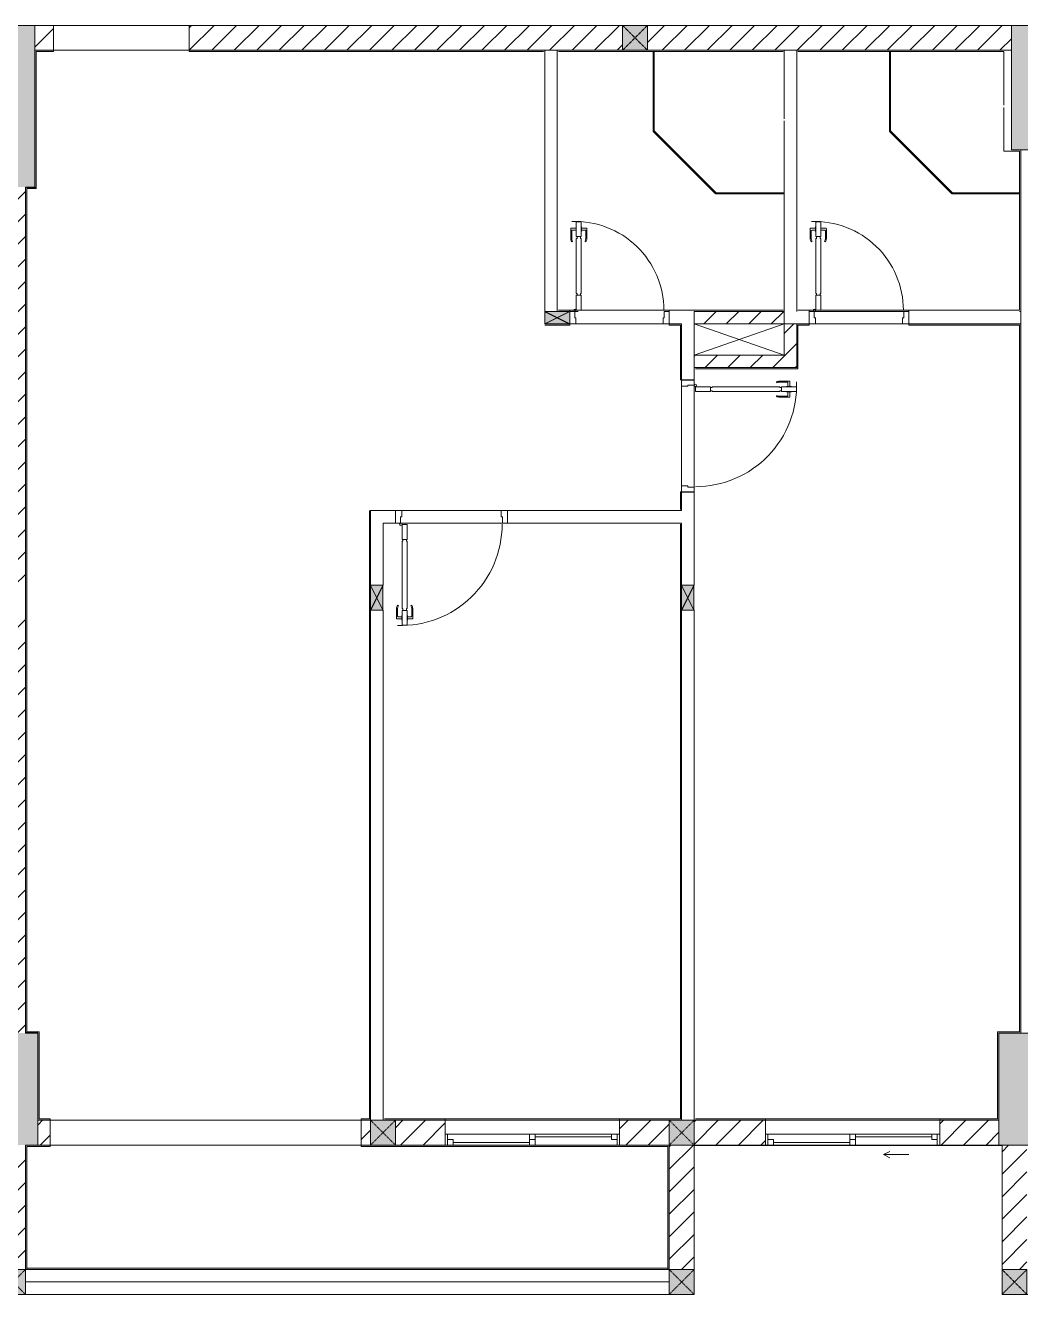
# Model space of a CAD drawing. Header units: millimetres. Extents: x 41758 to 237109, y 3795 to 78637.
# Drawn here: x 179008 to 187008, y 23335 to 33537 of the extents above; entities that cross this region are included whole.
import ezdxf

# ---------------------------------------------------------------- set-up
doc = ezdxf.new("R2010")
doc.units = ezdxf.units.MM
doc.linetypes.add('IMPORT-Dash _2_', pattern=[6, 3, -3])
for name, color, linetype, lineweight in [('0-2', 130, 'Continuous', 9), ('A-DETL-GENF-7', 130, 'Continuous', 9), ('A-DOOR-2', 130, 'Continuous', 9), ('A-FLOR-1', 130, 'Continuous', 9), ('A-GLAZ-3', 130, 'Continuous', 9), ('A-GLAZ-CURT-3', 130, 'Continuous', 9), ('A-WALL-1', 130, 'Continuous', 9), ('A-WALL-PATT-3', 130, 'Continuous', 9), ('A_1404_dwg-1', 130, 'Continuous', 9), ('I-WALL', 130, 'Continuous', 9), ('I-WALL-1', 130, 'Continuous', 9), ('S-COLS-1', 130, 'Continuous', 9), ('S-COLS-2', 130, 'Continuous', 9), ('S-COLS-4', 130, 'Continuous', 9), ('S-COLS-7', 130, 'IMPORT-Dash _2_', 9), ('S-COLS-HDLN-1', 130, 'IMPORT-Dash _2_', 9)]:
    doc.layers.add(name, color=color, linetype=linetype, lineweight=lineweight)
pattern_1 = [(45, (0, 0), (-90.50967, 90.50967), [])]

# ---------------------------------------------------------------- blocks, each defined once
blk = doc.blocks.new('A_1404_dwg_NCV_TKTC_KET CAU_rvt-1-TKTC_MB HOÀN THIỆN SÀN TẦNG 3-4-4819833-KeyPlan-CH6')
at = {"layer": 'S-COLS-1'}
for points in [[(69043, 32237), (69328, 32237), (69328, 33537), (68978, 33537), (68978, 32237)], [(77528, 32537), (77528, 33537), (77178, 33537), (77178, 32537), (77453, 32537)], [(68953, 24537), (69353, 24537), (69353, 25437), (68953, 25437), (68953, 24537)], [(77478, 24537), (77478, 25437), (77078, 25437), (77078, 24537), (77453, 24537)]]:
    blk.add_hatch(color=256, dxfattribs=at).paths.add_polyline_path(points)
at = {"layer": 'A-FLOR-1'}
for p, q in [((74628, 24535), (77103, 24535)), ((69253, 23337), (74428, 23337)), ((77103, 23335), (83728, 23335))]:
    blk.add_line(p, q, dxfattribs=at)
at = {"layer": 'S-COLS-2'}
blk.add_line((69353, 24537), (69353, 24737), dxfattribs=at)
at = {"layer": 'S-COLS-2', "flags": 128}
for points in [[(69328, 33337), (69328, 33537), (68978, 33537), (68978, 33337)], [(77178, 32537), (77528, 32537), (77528, 33537), (77178, 33537), (77178, 33337)], [(77078, 24737), (77078, 24537), (77478, 24537), (77478, 25437), (77253, 25437)]]:
    blk.add_lwpolyline(points, dxfattribs=at)
blk = doc.blocks.new('A_1404_dwg_DOOR_CW_01 CANH MO-PANEL KINH - DIG_02-800x2200-CỬA NHÔM KÍNH-400864-TKTC_MB HOÀN THIỆN SÀN TẦNG 3-4-4819836-KeyPlan-CH6')
at = {"layer": 'A-DETL-GENF-7'}
for p, q in [((73636, 31824), (73636, 31903)), ((73679, 31907), (73640, 31907)), ((73644, 31886), (73644, 31824)), ((73679, 31890), (73648, 31890)), ((73723, 31907), (73762, 31907)), ((73723, 31890), (73754, 31890)), ((73758, 31886), (73758, 31824)), ((73766, 31824), (73766, 31903)), ((73644, 31798), (73650, 31803)), ((73757, 31798), (73751, 31803))]:
    blk.add_line(p, q, dxfattribs=at)
at = {"layer": 'A-DETL-GENF-7', "flags": 128}
for points in [[(73681, 31959), (73721, 31959), (73721, 31839), (73681, 31839)], [(73679, 31879), (73681, 31879), (73681, 31919), (73679, 31919)], [(73715, 31383), (73721, 31383), (73721, 31825), (73715, 31825), (73715, 31839), (73687, 31839), (73687, 31825), (73681, 31825), (73681, 31383), (73687, 31383), (73687, 31369), (73715, 31369)], [(73723, 31879), (73721, 31879), (73721, 31919), (73723, 31919)], [(73721, 31369), (73681, 31369), (73681, 31249), (73721, 31249)]]:
    blk.add_lwpolyline(points, close=True, dxfattribs=at)
at = {"layer": 'A-DETL-GENF-7'}
blk.add_circle((73671, 31247), 10, dxfattribs=at)
for centre, radius, start, end in [((73671, 31247), 714, 360, 92), ((73640, 31903), 4, 90, 180), ((73648, 31886), 4, 90, 180), ((73754, 31886), 4, 0, 90), ((73762, 31903), 4, 0, 90), ((73681, 31824), 45, 180, 215), ((73681, 31824), 37, 180, 215), ((73721, 31824), 37, 325, 0), ((73721, 31824), 45, 325, 0)]:
    blk.add_arc(centre, radius, start, end, dxfattribs=at)
at = {"layer": 'A-DOOR-2'}
blk.add_line((73671, 31237), (73696, 31237), dxfattribs=at)
at = {"layer": 'A-DOOR-2', "flags": 128}
blk.add_lwpolyline([(73628, 31137), (73678, 31137), (73678, 31187), (73668, 31187), (73668, 31237), (73628, 31237)], dxfattribs=at)
blk.add_lwpolyline([(74378, 31137), (74428, 31137), (74428, 31237), (74388, 31237), (74388, 31187), (74378, 31187)], close=True, dxfattribs=at)
blk = doc.blocks.new('A_1404_dwg_DOOR_CW_01 CANH MO-PANEL KINH - DIG_02-800x2200-CỬA NHÔM KÍNH-V57-TKTC_MB HOÀN THIỆN SÀN TẦNG 3-4-4819848-KeyPlan-CH6')
at = {"layer": 'A-DETL-GENF-7'}
for p, q in [((112414, 58419), (112418, 58413)), ((112440, 58427), (112519, 58427)), ((112502, 58419), (112440, 58419)), ((112506, 58384), (112506, 58415)), ((112523, 58384), (112523, 58423)), ((112414, 58305), (112418, 58312)), ((112502, 58305), (112440, 58305)), ((112440, 58297), (112519, 58297)), ((112506, 58340), (112506, 58309)), ((112523, 58340), (112523, 58301))]:
    blk.add_line(p, q, dxfattribs=at)
at = {"layer": 'A-DETL-GENF-7', "flags": 128}
for points in [[(111985, 58342), (111985, 58382), (111865, 58382), (111865, 58342)], [(111999, 58348), (111999, 58342), (112441, 58342), (112441, 58348), (112455, 58348), (112455, 58376), (112441, 58376), (112441, 58382), (111999, 58382), (111999, 58376), (111985, 58376), (111985, 58348)], [(112575, 58382), (112575, 58342), (112455, 58342), (112455, 58382)], [(112495, 58384), (112495, 58382), (112534, 58382), (112534, 58384)], [(112495, 58340), (112495, 58342), (112534, 58342), (112534, 58340)]]:
    blk.add_lwpolyline(points, close=True, dxfattribs=at)
at = {"layer": 'A-DETL-GENF-7'}
blk.add_circle((111863, 58392), 10, dxfattribs=at)
for centre, radius, start, end in [((111863, 58392), 714, 270, 2), ((112440, 58382), 45, 90, 125), ((112440, 58382), 37, 90, 125), ((112502, 58415), 4, 0, 90), ((112519, 58423), 4, 0, 90), ((112440, 58342), 45, 235, 270), ((112440, 58342), 37, 235, 270), ((112502, 58309), 4, 270, 0), ((112519, 58301), 4, 270, 0)]:
    blk.add_arc(centre, radius, start, end, dxfattribs=at)
at = {"layer": 'A-DOOR-2'}
blk.add_line((111853, 58392), (111853, 58367), dxfattribs=at)
at = {"layer": 'A-DOOR-2', "flags": 128}
for points in [[(111753, 58435), (111753, 58385), (111803, 58385), (111803, 58395), (111853, 58395), (111853, 58435)], [(111753, 57685), (111753, 57635), (111853, 57635), (111853, 57675), (111803, 57675), (111803, 57685)]]:
    blk.add_lwpolyline(points, close=True, dxfattribs=at)
blk = doc.blocks.new('A_1404_dwg_System Panel - Glazed-559274-TKTC_MB HOÀN THIỆN SÀN TẦNG 3-4-4819854-KeyPlan-CH6')
at = {"layer": 'A-GLAZ-CURT-3'}
blk.add_hatch(color=256, dxfattribs=at).paths.add_polyline_path([(77243, 32182), (77243, 32192), (76703, 32187), (76706, 32182)])
blk.add_line((77243, 32192), (76705, 32192), dxfattribs=at)
at = {"layer": 'A-GLAZ-CURT-3', "flags": 128}
blk.add_lwpolyline([(76703, 32182), (77243, 32182), (77243, 32192)], dxfattribs=at)
blk = doc.blocks.new('A_1404_dwg_System Panel - Glazed-568957-TKTC_MB HOÀN THIỆN SÀN TẦNG 3-4-4819855-KeyPlan-CH6')
at = {"layer": 'A-GLAZ-CURT-3'}
blk.add_hatch(color=256, dxfattribs=at).paths.add_polyline_path([(76208, 32687), (76208, 33327), (76198, 33327), (76203, 32687)])
blk.add_line((76198, 33327), (76198, 32687), dxfattribs=at)
at = {"layer": 'A-GLAZ-CURT-3', "flags": 128}
blk.add_lwpolyline([(76208, 32689), (76208, 33327), (76198, 33327)], dxfattribs=at)
blk = doc.blocks.new('A_1404_dwg_System Panel - Glazed-433667-TKTC_MB HOÀN THIỆN SÀN TẦNG 3-4-4819839-KeyPlan-CH6')
at = {"layer": 'A-GLAZ-CURT-3'}
blk.add_hatch(color=256, dxfattribs=at).paths.add_polyline_path([(76699, 32183), (76703, 32194), (76203, 32687), (76199, 32683), (76353, 32530)])
at = {"layer": 'A-GLAZ-CURT-3', "flags": 128}
blk.add_lwpolyline([(76199, 32683), (76699, 32183), (76706, 32190), (76206, 32690)], close=True, dxfattribs=at)
blk = doc.blocks.new('A_1404_dwg_System Panel - Glazed-579079-TKTC_MB HOÀN THIỆN SÀN TẦNG 3-4-4819856-KeyPlan-CH6')
at = {"layer": 'A-GLAZ-CURT-3'}
blk.add_hatch(color=256, dxfattribs=at).paths.add_polyline_path([(75353, 32182), (75353, 32192), (74803, 32187), (74806, 32182)])
blk.add_line((75353, 32192), (74805, 32192), dxfattribs=at)
at = {"layer": 'A-GLAZ-CURT-3', "flags": 128}
blk.add_lwpolyline([(74803, 32182), (75353, 32182), (75353, 32192)], dxfattribs=at)
blk = doc.blocks.new('A_1404_dwg_System Panel - Glazed-579049-TKTC_MB HOÀN THIỆN SÀN TẦNG 3-4-4819857-KeyPlan-CH6')
at = {"layer": 'A-GLAZ-CURT-3'}
blk.add_hatch(color=256, dxfattribs=at).paths.add_polyline_path([(74308, 32687), (74308, 33327), (74298, 33327), (74303, 32687)])
blk.add_line((74298, 33327), (74298, 32687), dxfattribs=at)
at = {"layer": 'A-GLAZ-CURT-3', "flags": 128}
blk.add_lwpolyline([(74308, 32689), (74308, 33327), (74298, 33327)], dxfattribs=at)
blk = doc.blocks.new('A_1404_dwg_System Panel - Glazed-579080-TKTC_MB HOÀN THIỆN SÀN TẦNG 3-4-4819858-KeyPlan-CH6')
at = {"layer": 'A-GLAZ-CURT-3'}
blk.add_hatch(color=256, dxfattribs=at).paths.add_polyline_path([(74799, 32183), (74803, 32194), (74303, 32687), (74299, 32683), (74628, 32355)])
at = {"layer": 'A-GLAZ-CURT-3', "flags": 128}
blk.add_lwpolyline([(74299, 32683), (74799, 32183), (74806, 32190), (74306, 32690)], close=True, dxfattribs=at)
blk = doc.blocks.new('A_1404_dwg_DOOR_CW_01 CANH MO-PANEL KINH - DIW_01-900x2200-CỬA GỖ VÂN LAMINATE-553393-TKTC_MB HOÀN THIỆN SÀN TẦNG 3-4-4819840-KeyPlan-CH6')
at = {"layer": 'A-DETL-GENF-7'}
for p, q in [((105159, 29624), (105159, 29703)), ((105202, 29707), (105163, 29707)), ((105202, 29690), (105171, 29690)), ((105246, 29707), (105285, 29707)), ((105246, 29690), (105277, 29690)), ((105289, 29624), (105289, 29703)), ((105167, 29686), (105167, 29624)), ((105167, 29598), (105173, 29603)), ((105280, 29598), (105274, 29603)), ((105281, 29686), (105281, 29624))]:
    blk.add_line(p, q, dxfattribs=at)
at = {"layer": 'A-DETL-GENF-7', "flags": 128}
for points in [[(105202, 29679), (105204, 29679), (105204, 29719), (105202, 29719)], [(105204, 29759), (105244, 29759), (105244, 29639), (105204, 29639)], [(105246, 29679), (105244, 29679), (105244, 29719), (105246, 29719)], [(105238, 29083), (105244, 29083), (105244, 29625), (105238, 29625), (105238, 29639), (105210, 29639), (105210, 29625), (105204, 29625), (105204, 29083), (105210, 29083), (105210, 29069), (105238, 29069)], [(105244, 29069), (105204, 29069), (105204, 28949), (105244, 28949)]]:
    blk.add_lwpolyline(points, close=True, dxfattribs=at)
at = {"layer": 'A-DETL-GENF-7'}
blk.add_circle((105194, 28947), 10, dxfattribs=at)
for centre, radius, start, end in [((105163, 29703), 4, 90, 180), ((105194, 28947), 814, 360, 92), ((105171, 29686), 4, 90, 180), ((105277, 29686), 4, 0, 90), ((105285, 29703), 4, 0, 90), ((105204, 29624), 45, 180, 215), ((105204, 29624), 37, 180, 215), ((105244, 29624), 37, 325, 0), ((105244, 29624), 45, 325, 0)]:
    blk.add_arc(centre, radius, start, end, dxfattribs=at)
at = {"layer": 'A-DOOR-2'}
blk.add_line((105194, 28937), (105219, 28937), dxfattribs=at)
at = {"layer": 'A-DOOR-2', "flags": 128}
for points in [[(105151, 28837), (105201, 28837), (105201, 28887), (105191, 28887), (105191, 28937), (105151, 28937)], [(106001, 28837), (106051, 28837), (106051, 28937), (106011, 28937), (106011, 28887), (106001, 28887)]]:
    blk.add_lwpolyline(points, close=True, dxfattribs=at)
blk = doc.blocks.new('A_1404_dwg_DOOR_CW_01 CANH MO-PANEL KINH - DIW_01-900x2200-CỬA GỖ VÂN LAMINATE-553375-TKTC_MB HOÀN THIỆN SÀN TẦNG 3-4-4819841-KeyPlan-CH6')
at = {"layer": 'A-DETL-GENF-7'}
for p, q in [((112514, 58865), (112518, 58858)), ((112540, 58873), (112619, 58873)), ((112602, 58865), (112540, 58865)), ((112623, 58830), (112623, 58869)), ((112606, 58830), (112606, 58861)), ((112606, 58786), (112606, 58755)), ((112623, 58786), (112623, 58747)), ((112514, 58751), (112518, 58758)), ((112602, 58751), (112540, 58751)), ((112540, 58743), (112619, 58743))]:
    blk.add_line(p, q, dxfattribs=at)
at = {"layer": 'A-DETL-GENF-7', "flags": 128}
for points in [[(111985, 58828), (111985, 58788), (111865, 58788), (111865, 58828)], [(111999, 58822), (111999, 58828), (112541, 58828), (112541, 58822), (112555, 58822), (112555, 58794), (112541, 58794), (112541, 58788), (111999, 58788), (111999, 58794), (111985, 58794), (111985, 58822)], [(112675, 58788), (112675, 58828), (112555, 58828), (112555, 58788)], [(112595, 58830), (112595, 58828), (112634, 58828), (112634, 58830)], [(112595, 58786), (112595, 58788), (112634, 58788), (112634, 58786)]]:
    blk.add_lwpolyline(points, close=True, dxfattribs=at)
at = {"layer": 'A-DETL-GENF-7'}
blk.add_circle((111863, 58778), 10, dxfattribs=at)
for centre, radius, start, end in [((111863, 58778), 814, 358, 90), ((112540, 58828), 45, 90, 125), ((112540, 58828), 37, 90, 125), ((112602, 58861), 4, 0, 90), ((112619, 58869), 4, 0, 90), ((112540, 58788), 45, 235, 270), ((112540, 58788), 37, 235, 270), ((112602, 58755), 4, 270, 0), ((112619, 58747), 4, 270, 0)]:
    blk.add_arc(centre, radius, start, end, dxfattribs=at)
at = {"layer": 'A-DOOR-2'}
blk.add_line((111853, 58778), (111853, 58803), dxfattribs=at)
at = {"layer": 'A-DOOR-2', "flags": 128}
for points in [[(111753, 59635), (111853, 59635), (111853, 59595), (111803, 59595), (111803, 59585), (111753, 59585)], [(111753, 58785), (111803, 58785), (111803, 58775), (111853, 58775), (111853, 58735), (111753, 58735)]]:
    blk.add_lwpolyline(points, close=True, dxfattribs=at)
blk = doc.blocks.new('A_1404_dwg_G1_SOF - BO TRU - 100x200-745959-TKTC_MB HOÀN THIỆN SÀN TẦNG 3-4-4819847-KeyPlan-CH6')
at = {"layer": 'S-COLS-1'}
blk.add_hatch(color=256, dxfattribs=at).paths.add_polyline_path([(110753, 56637), (110753, 56837), (110653, 56837), (110653, 56637)])
at = {"layer": 'S-COLS-1', "flags": 128}
blk.add_lwpolyline([(110753, 56837), (110653, 56837), (110653, 56637), (110753, 56637)], close=True, dxfattribs=at)
at = {"layer": 'S-COLS-HDLN-1'}
for p, q in [((110753, 56837), (110653, 56637)), ((110653, 56837), (110753, 56637))]:
    blk.add_line(p, q, dxfattribs=at)
blk = doc.blocks.new('A_1404_dwg_NCV_TKTC_TANG 3 - 4_rvt-1-TKTC_MB HOÀN THIỆN SÀN TẦNG 3-4-4819943-KeyPlan-CH6')
at = {"layer": 'A-WALL-PATT-3'}
h = blk.add_hatch(color=256, dxfattribs=at)
h.paths.add_polyline_path([(69338, 33327), (69478, 33327), (69478, 33337), (69328, 33337), (69328, 33327)])
h.paths.add_polyline_path([(72236, 33327), (73428, 33327), (73428, 33337), (70568, 33337), (70568, 33327), (71013, 33327)])
for points in [[(69338, 32237), (69338, 33327), (69328, 33327), (69328, 32237)], [(69253, 25447), (69263, 25447), (69263, 32237), (69253, 32237), (69253, 28837)], [(69338, 32227), (69338, 32237), (69263, 32237), (69263, 32227), (69328, 32227)], [(75463, 30777), (75463, 31127), (75453, 31127), (75453, 30777)], [(77243, 25437), (77253, 25437), (77253, 31137), (77243, 31137), (77243, 25447)], [(75453, 30777), (75453, 30787), (74638, 30787), (74638, 30777)], [(72018, 24747), (72028, 24747), (72028, 29637), (72018, 29637), (72018, 25215)], [(74518, 24737), (74528, 24737), (74528, 29537), (74518, 29537), (74518, 24747)], [(69253, 25437), (69353, 25437), (69353, 25447), (69253, 25447)], [(69353, 24737), (69363, 24737), (69363, 25447), (69353, 25447), (69353, 24747)], [(77068, 25437), (77243, 25437), (77243, 25447), (77068, 25447)], [(77068, 24737), (77078, 24737), (77078, 25437), (77068, 25437), (77068, 24747)], [(69253, 23537), (69263, 23537), (69263, 24527), (69253, 24527), (69253, 23537)], [(74427, 23537), (74427, 24537), (74417, 24537), (74417, 23537)]]:
    blk.add_hatch(color=256, dxfattribs=at).paths.add_polyline_path(points)
h = blk.add_hatch(color=256, dxfattribs=at)
h.paths.add_polyline_path([(74428, 31127), (74518, 31127), (74518, 31137), (74428, 31137)])
h.paths.add_polyline_path([(73428, 31127), (73628, 31127), (73628, 31137), (73428, 31137)])
h = blk.add_hatch(color=256, dxfattribs=at)
h.paths.add_polyline_path([(74528, 29647), (74528, 29787), (74518, 29787), (74518, 29647)])
h.paths.add_polyline_path([(74518, 30687), (74528, 30687), (74528, 31137), (74518, 31137), (74518, 31127)])
h = blk.add_hatch(color=256, dxfattribs=at)
h.paths.add_polyline_path([(75463, 31127), (75553, 31127), (75553, 31137), (75453, 31137), (75453, 31127)])
h.paths.add_polyline_path([(76353, 31127), (77243, 31127), (77243, 31137), (76353, 31137)])
h = blk.add_hatch(color=256, dxfattribs=at)
h.paths.add_polyline_path([(72028, 24737), (72027, 24747), (71953, 24747), (71953, 24737), (72027, 24737)])
h.paths.add_polyline_path([(69363, 24737), (69453, 24737), (69453, 24747), (69363, 24747)])
h = blk.add_hatch(color=256, dxfattribs=at)
h.paths.add_polyline_path([(74428, 24737), (74518, 24737), (74518, 24747), (74028, 24747), (74028, 24737), (74417, 24737)])
h.paths.add_polyline_path([(72628, 24737), (72628, 24747), (72138, 24747), (72138, 24737), (72227, 24737)])
h = blk.add_hatch(color=256, dxfattribs=at)
h.paths.add_polyline_path([(77068, 24737), (77068, 24747), (76603, 24747), (76603, 24737)])
h.paths.add_polyline_path([(75203, 24737), (75203, 24747), (74638, 24747), (74638, 24737)])
h = blk.add_hatch(color=256, dxfattribs=at)
h.paths.add_polyline_path([(69253, 24527), (69453, 24527), (69453, 24537), (69253, 24537)])
h.paths.add_polyline_path([(74417, 24527), (74417, 24527), (74417, 24537), (71953, 24537), (71953, 24527), (74416, 24527)])
at = {"layer": 'A-FLOR-1'}
for p, q in [((70568, 33337), (69478, 33337)), ((75353, 33337), (75343, 33337)), ((75343, 31237), (75353, 31237)), ((76313, 31237), (75593, 31237)), ((74378, 31137), (73678, 31137)), ((74638, 30787), (74628, 30787)), ((74528, 29837), (74528, 30637)), ((74628, 30647), (74628, 29827)), ((72278, 29637), (73078, 29637)), ((73088, 29537), (72268, 29537)), ((72128, 24737), (72138, 24737)), ((74628, 24737), (74638, 24737))]:
    blk.add_line(p, q, dxfattribs=at)
at = {"layer": 'A-FLOR-1', "flags": 128}
for points in [[(70568, 33537), (69478, 33537), (69478, 33337), (70568, 33337)], [(76303, 31137), (75603, 31137)]]:
    blk.add_lwpolyline(points, close=True, dxfattribs=at)
blk.add_lwpolyline([(69453, 24737), (71953, 24737), (69453, 24737), (69453, 24537), (71953, 24537), (71953, 24737)], dxfattribs=at)
at = {"layer": 'A-WALL-1'}
for p, q in [((75353, 32769), (75353, 32192)), ((75353, 32192), (75353, 32182)), ((74428, 31237), (74428, 31137)), ((75553, 31137), (75553, 31237)), ((76353, 31237), (76353, 31137)), ((74378, 31137), (73678, 31137)), ((74428, 31137), (74518, 31137)), ((74518, 31137), (74528, 31137)), ((74528, 31137), (74528, 30687)), ((75453, 31137), (75553, 31137)), ((76303, 31137), (75603, 31137)), ((76353, 31137), (77243, 31137)), ((74628, 30687), (74628, 30787)), ((74528, 30687), (74628, 30687)), ((74528, 29837), (74528, 30637)), ((74628, 30647), (74628, 29827)), ((74628, 29787), (74528, 29787)), ((74528, 29787), (74528, 29647)), ((74628, 29037), (74628, 29787)), ((72228, 29637), (72028, 29637)), ((72228, 29537), (72228, 29637)), ((72278, 29637), (73078, 29637)), ((73128, 29637), (73128, 29537)), ((74528, 29637), (73128, 29637)), ((74528, 29647), (74528, 29637)), ((72138, 29537), (72228, 29537)), ((73088, 29537), (72268, 29537)), ((73128, 29537), (74518, 29537)), ((74528, 28837), (74528, 24737)), ((74628, 24737), (74628, 28837)), ((74528, 24737), (74628, 24737))]:
    blk.add_line(p, q, dxfattribs=at)
at = {"layer": 'A-WALL-1', "flags": 128}
for points in [[(73528, 31237), (73528, 33337), (73428, 33337), (73428, 31237)], [(75453, 31237), (75453, 33337), (75353, 33337), (75353, 32785)], [(77178, 32537), (77178, 33337), (77128, 33337)], [(75353, 32182), (75353, 31237), (75353, 31137), (75453, 31137)], [(74628, 30787), (74628, 31137), (74628, 31237)], [(77243, 31137), (77253, 31137), (77253, 31237), (77243, 31237)], [(72028, 29637), (72028, 29537), (72028, 29037)], [(72128, 29037), (72128, 29537), (72138, 29537)], [(74518, 29537), (74528, 29537), (74528, 29037)], [(72028, 28837), (72028, 24737), (72128, 24737), (72128, 28837)]]:
    blk.add_lwpolyline(points, dxfattribs=at)
at = {"layer": 'I-WALL'}
for p, q in [((73628, 31247), (74428, 31247)), ((75553, 31247), (76353, 31247)), ((74518, 31137), (74428, 31137)), ((74528, 30687), (74528, 31137)), ((75553, 31137), (75453, 31137)), ((77243, 31137), (76353, 31137)), ((74528, 29647), (74528, 29787)), ((72628, 24747), (74028, 24747)), ((74028, 24737), (72628, 24737)), ((75203, 24747), (76603, 24747)), ((76603, 24737), (75203, 24737)), ((69263, 23547), (74417, 23547)), ((74417, 23537), (69263, 23537))]:
    blk.add_line(p, q, dxfattribs=at)
at = {"layer": 'I-WALL-1'}
for p, q in [((73538, 33327), (74298, 33327)), ((74253, 33337), (74053, 33337)), ((75343, 33337), (74253, 33337)), ((74298, 33327), (74308, 33327)), ((74308, 33327), (75343, 33327)), ((75463, 33327), (76198, 33327)), ((76198, 33327), (76208, 33327)), ((77243, 32192), (77243, 32182)), ((73528, 31247), (73528, 31237)), ((74628, 31237), (75343, 31237)), ((75453, 31247), (75453, 31237)), ((74528, 31137), (74518, 31137)), ((72028, 29037), (72028, 29637)), ((69253, 29037), (69253, 28837)), ((74528, 24737), (74528, 28837)), ((72138, 24737), (72227, 24737)), ((72227, 24537), (72027, 24537))]:
    blk.add_line(p, q, dxfattribs=at)
at = {"layer": 'I-WALL-1', "flags": 128}
for points in [[(69253, 28837), (69253, 25447), (69253, 25437), (69353, 25437), (69353, 24737), (69363, 24737), (69453, 24737), (69453, 24747), (69363, 24747), (69363, 25447), (69353, 25447), (69263, 25447), (69263, 32227), (69338, 32227), (69338, 32237), (69338, 33327), (69478, 33327), (69478, 33337), (69328, 33337), (69328, 33327), (69328, 32237)], [(73428, 33327), (73428, 33337), (70568, 33337), (70568, 33327), (73418, 33327)], [(74053, 33337), (73528, 33337), (73528, 33327)], [(77128, 33337), (75453, 33337), (75453, 33327)], [(76208, 33327), (77118, 33327), (77118, 32895)], [(77118, 32877), (77118, 32527), (77128, 32527), (77243, 32527), (77243, 32192)], [(77243, 31237), (77253, 31237), (77253, 32537), (77243, 32537), (77178, 32537)], [(69328, 32237), (69263, 32237), (69253, 32237), (69253, 29037)], [(77243, 32182), (77243, 31247), (76353, 31247), (76353, 31237)], [(73628, 31237), (73628, 31247), (73538, 31247)], [(75343, 31247), (74428, 31247), (74428, 31237)], [(75553, 31237), (75553, 31247), (75463, 31247)], [(73428, 31127), (73628, 31127), (73628, 31137)], [(74428, 31137), (74428, 31127), (74518, 31127), (74518, 30687), (74528, 30687)], [(75453, 31137), (75453, 31127), (75453, 30787), (74638, 30787)], [(74638, 30777), (75453, 30777), (75463, 30777), (75463, 31127), (75553, 31127), (75553, 31137)], [(76353, 31137), (76353, 31127), (77243, 31127), (77243, 25447), (77068, 25447), (77068, 25437), (77068, 24747), (76603, 24747), (76603, 24737), (77068, 24737), (77078, 24737), (77078, 25437), (77243, 25437), (77253, 25437), (77253, 31137), (77243, 31137)], [(74528, 29787), (74518, 29787), (74518, 29647)], [(72018, 29637), (72018, 24747), (71953, 24747), (71953, 24737), (72027, 24737)], [(74518, 29527), (74518, 24747), (74028, 24747), (74028, 24737), (74428, 24737)], [(74528, 29037), (74528, 29537), (74518, 29537)], [(72028, 24737), (72028, 24747), (72028, 28837)], [(72227, 24737), (72628, 24737), (72628, 24747), (72138, 24747)], [(74428, 24737), (74518, 24737), (74528, 24737)], [(74638, 24737), (75203, 24737), (75203, 24747), (74638, 24747)], [(72027, 24537), (71953, 24537), (71953, 24527), (74417, 24527)], [(74417, 24527), (74417, 23537), (74427, 23537), (74427, 24537), (74417, 24537), (72227, 24537)]]:
    blk.add_lwpolyline(points, dxfattribs=at)
blk.add_lwpolyline([(69263, 23537), (69263, 24527), (69453, 24527), (69453, 24537), (69253, 24537), (69253, 24527), (69253, 23537)], close=True, dxfattribs=at)
for name in ['A_1404_dwg_System Panel - Glazed-579049-TKTC_MB HOÀN THIỆN SÀN TẦNG 3-4-4819857-KeyPlan-CH6', 'A_1404_dwg_System Panel - Glazed-568957-TKTC_MB HOÀN THIỆN SÀN TẦNG 3-4-4819855-KeyPlan-CH6', 'A_1404_dwg_System Panel - Glazed-579080-TKTC_MB HOÀN THIỆN SÀN TẦNG 3-4-4819858-KeyPlan-CH6', 'A_1404_dwg_System Panel - Glazed-433667-TKTC_MB HOÀN THIỆN SÀN TẦNG 3-4-4819839-KeyPlan-CH6', 'A_1404_dwg_System Panel - Glazed-579079-TKTC_MB HOÀN THIỆN SÀN TẦNG 3-4-4819856-KeyPlan-CH6', 'A_1404_dwg_System Panel - Glazed-559274-TKTC_MB HOÀN THIỆN SÀN TẦNG 3-4-4819854-KeyPlan-CH6', 'A_1404_dwg_DOOR_CW_01 CANH MO-PANEL KINH - DIG_02-800x2200-CỬA NHÔM KÍNH-400864-TKTC_MB HOÀN THIỆN SÀN TẦNG 3-4-4819836-KeyPlan-CH6']:
    blk.add_blockref(name, (0, 0))
for name, p, rotation in [('A_1404_dwg_DOOR_CW_01 CANH MO-PANEL KINH - DIG_02-800x2200-CỬA NHÔM KÍNH-V57-TKTC_MB HOÀN THIỆN SÀN TẦNG 3-4-4819848-KeyPlan-CH6', (133988, -80616), 90.00000000000001), ('A_1404_dwg_G1_SOF - BO TRU - 100x200-745959-TKTC_MB HOÀN THIỆN SÀN TẦNG 3-4-4819847-KeyPlan-CH6', (130265, -79516), 90), ('A_1404_dwg_DOOR_CW_01 CANH MO-PANEL KINH - DIW_01-900x2200-CỬA GỖ VÂN LAMINATE-553393-TKTC_MB HOÀN THIỆN SÀN TẦNG 3-4-4819840-KeyPlan-CH6', (45691, 135837), 270), ('A_1404_dwg_DOOR_CW_01 CANH MO-PANEL KINH - DIW_01-900x2200-CỬA GỖ VÂN LAMINATE-553375-TKTC_MB HOÀN THIỆN SÀN TẦNG 3-4-4819841-KeyPlan-CH6', (13493, 141390), 270), ('A_1404_dwg_G1_SOF - BO TRU - 100x200-745959-TKTC_MB HOÀN THIỆN SÀN TẦNG 3-4-4819847-KeyPlan-CH6', (182780, 85674), 180), ('A_1404_dwg_G1_SOF - BO TRU - 100x200-745959-TKTC_MB HOÀN THIỆN SÀN TẦNG 3-4-4819847-KeyPlan-CH6', (185280, 85674), 180)]:
    blk.add_blockref(name, p, dxfattribs=dict(rotation=rotation))
blk = doc.blocks.new('A_1404_dwg_1_FAMILY RVT - W01-WxH 1400x1400xmm-V6-TKTC_MB HOÀN THIỆN SÀN TẦNG 3-4-4819965-KeyPlan-CH6')
at = {"layer": 'A-GLAZ-3'}
for p, q in [((72628, 24537), (72628, 24737)), ((74028, 24737), (74028, 24537)), ((72647, 24537), (72647, 24626)), ((73305, 24626), (73305, 24537)), ((73350, 24604), (73964, 24604)), ((74009, 24537), (74009, 24626)), ((72691, 24559), (73305, 24559)), ((73350, 24581), (73305, 24581))]:
    blk.add_line(p, q, dxfattribs=at)
at = {"layer": 'A-GLAZ-3', "flags": 128}
for points in [[(72628, 24626), (72647, 24626), (73305, 24626), (73350, 24626), (73350, 24537)], [(73350, 24626), (73964, 24626), (74028, 24626)], [(74009, 24581), (73964, 24581), (73964, 24626)], [(72691, 24537), (72691, 24581), (72647, 24581)]]:
    blk.add_lwpolyline(points, dxfattribs=at)
blk = doc.blocks.new('A_1404_dwg_1_FAMILY RVT - W01-WxH 1400x1400xmm-411185-TKTC_MB HOÀN THIỆN SÀN TẦNG 3-4-4819948-KeyPlan-CH6')
at = {"layer": 'A-GLAZ-3'}
for p, q in [((39104, 78313), (38901, 78313)), ((38672, 78237), (38672, 78148)), ((39330, 78170), (38716, 78170)), ((39375, 78237), (39330, 78237)), ((39330, 78192), (39375, 78192)), ((39989, 78215), (39375, 78215)), ((40053, 78237), (39989, 78237)), ((40034, 78237), (40034, 78148))]:
    blk.add_line(p, q, dxfattribs=at)
at = {"layer": 'A-GLAZ-3', "flags": 128}
for points in [[(39053, 78339), (39104, 78313), (39053, 78288)], [(38653, 78037), (38653, 78237), (40053, 78237), (40053, 78037)], [(39330, 78148), (39330, 78237), (38672, 78237), (38653, 78237)], [(40053, 78148), (40034, 78148), (39375, 78148), (39330, 78148), (38716, 78148), (38653, 78148)], [(38672, 78192), (38716, 78192), (38716, 78148)], [(39375, 78148), (39375, 78237), (39989, 78237), (39989, 78192), (40034, 78192)]]:
    blk.add_lwpolyline(points, dxfattribs=at)
blk = doc.blocks.new('A_1404_dwg_G1_SOF - BO TRU - 200x200-V11-TKTC_MB HOÀN THIỆN SÀN TẦNG 3-4-4819990-KeyPlan-CH6')
at = {"layer": 'S-COLS-7'}
blk.add_hatch(color=256, dxfattribs=at).paths.add_polyline_path([(42053, 25437), (42053, 25637), (41853, 25637), (41853, 25437)])
at = {"layer": 'S-COLS-4', "flags": 128}
blk.add_lwpolyline([(41853, 25637), (41853, 25437), (42053, 25437), (42053, 25637)], dxfattribs=at)
at = {"layer": 'S-COLS-HDLN-1'}
for p, q in [((42053, 25637), (41853, 25437)), ((41853, 25637), (42053, 25437))]:
    blk.add_line(p, q, dxfattribs=at)
blk = doc.blocks.new('A_1404_dwg_G1_SOF - BO TRU - 200x200-3054293-TKTC_MB HOÀN THIỆN SÀN TẦNG 3-4-4819986-KeyPlan-CH6')
at = {"layer": 'S-COLS-7'}
blk.add_hatch(color=256, dxfattribs=at).paths.add_polyline_path([(41853, 71512), (42053, 71512), (42052, 71712), (41853, 71712)])
at = {"layer": 'S-COLS-4', "flags": 128}
blk.add_lwpolyline([(42053, 71712), (41853, 71712), (41853, 71512), (42053, 71512)], close=True, dxfattribs=at)
at = {"layer": 'S-COLS-HDLN-1'}
for p, q in [((42053, 71712), (41853, 71512)), ((41853, 71712), (42053, 71512))]:
    blk.add_line(p, q, dxfattribs=at)
blk = doc.blocks.new('A_1404_dwg_G1_SOF - BO TRU - 200x200-V17-TKTC_MB HOÀN THIỆN SÀN TẦNG 3-4-4819996-KeyPlan-CH6')
at = {"layer": 'S-COLS-7'}
blk.add_hatch(color=256, dxfattribs=at).paths.add_polyline_path([(69253, 23337), (69253, 23337), (69253, 23537), (69053, 23537), (69053, 23337)])
at = {"layer": 'S-COLS-4', "flags": 128}
blk.add_lwpolyline([(69253, 23537), (69053, 23537), (69053, 23337), (69253, 23337), (69253, 23537)], dxfattribs=at)
at = {"layer": 'S-COLS-HDLN-1'}
for p, q in [((69253, 23537), (69053, 23337)), ((69053, 23537), (69253, 23337))]:
    blk.add_line(p, q, dxfattribs=at)
blk = doc.blocks.new('A_1404_dwg_G1_SOF - BO TRU - 200x200-V12-TKTC_MB HOÀN THIỆN SÀN TẦNG 3-4-4819991-KeyPlan-CH6')
at = {"layer": 'S-COLS-7'}
blk.add_hatch(color=256, dxfattribs=at).paths.add_polyline_path([(42053, 20337), (42053, 20537), (41853, 20537), (41853, 20337)])
at = {"layer": 'S-COLS-4', "flags": 128}
blk.add_lwpolyline([(42053, 20337), (42053, 20537), (41853, 20537), (41853, 20337)], dxfattribs=at)
at = {"layer": 'S-COLS-HDLN-1'}
for p, q in [((42053, 20537), (41853, 20337)), ((41853, 20537), (42053, 20337))]:
    blk.add_line(p, q, dxfattribs=at)
blk = doc.blocks.new('A_1404_dwg_G1_SOF - BO TRU - 200x200-V119-TKTC_MB HOÀN THIỆN SÀN TẦNG 3-4-4820041-KeyPlan-CH6')
at = {"layer": 'S-COLS-7'}
blk.add_hatch(color=256, dxfattribs=at).paths.add_polyline_path([(72227, 24537), (72227, 24737), (72027, 24737), (72027, 24537)])
at = {"layer": 'S-COLS-4'}
for p, q in [((72027, 24737), (72027, 24537)), ((72128, 24737), (72028, 24737)), ((72227, 24537), (72227, 24737))]:
    blk.add_line(p, q, dxfattribs=at)
at = {"layer": 'S-COLS-HDLN-1'}
for p, q in [((72227, 24737), (72027, 24537)), ((72027, 24737), (72227, 24537))]:
    blk.add_line(p, q, dxfattribs=at)
blk = doc.blocks.new('A_1404_dwg-4819832-KeyPlan-CH6')
at = {"layer": 'A-WALL-PATT-3'}
h = blk.add_hatch(dxfattribs=at)
h.set_pattern_fill('FP_41', color=256, style=0, pattern_type=2)
h.set_pattern_definition(pattern_1)
h.paths.add_polyline_path([(74587, 33337), (77178, 33337), (77178, 33537), (74253, 33537), (74253, 33337)])
h.paths.add_polyline_path([(71013, 33337), (74053, 33337), (74053, 33537), (70568, 33537), (70568, 33337)])
h.paths.add_polyline_path([(69478, 33337), (69478, 33537), (69328, 33537), (69328, 33337)])
h = blk.add_hatch(dxfattribs=at)
h.set_pattern_fill('FP_41', color=256, style=0, pattern_type=2)
h.set_pattern_definition(pattern_1)
h.paths.add_polyline_path([(69253, 25437), (69253, 28837), (69053, 28837), (69053, 25437)])
h.paths.add_polyline_path([(69253, 29037), (69253, 32237), (69053, 32237), (69053, 29037)])
h = blk.add_hatch(dxfattribs=at)
h.set_pattern_fill('FP_41', color=256, style=0, pattern_type=2)
h.set_pattern_definition(pattern_1)
h.paths.add_polyline_path([(75353, 31137), (75353, 31237), (74628, 31237), (74628, 31137)])
h = blk.add_hatch(dxfattribs=at)
h.set_pattern_fill('FP_41', color=256, style=0, pattern_type=2)
h.set_pattern_definition(pattern_1)
h.paths.add_polyline_path([(75453, 30887), (75453, 31137), (75353, 31137), (75353, 30887)])
h = blk.add_hatch(dxfattribs=at)
h.set_pattern_fill('FP_41', color=256, style=0, pattern_type=2)
h.set_pattern_definition(pattern_1)
h.paths.add_polyline_path([(74628, 30787), (75453, 30787), (75453, 30887), (74628, 30887), (74628, 30837)])
h = blk.add_hatch(dxfattribs=at)
h.set_pattern_fill('FP_41', color=256, style=0, pattern_type=2)
h.set_pattern_definition(pattern_1)
h.paths.add_polyline_path([(74417, 24537), (74428, 24537), (74428, 24737), (74028, 24737), (74028, 24537)])
h.paths.add_polyline_path([(69353, 24537), (69453, 24537), (69453, 24737), (69353, 24736), (69353, 24537)])
h.paths.add_polyline_path([(71953, 24537), (72027, 24537), (72027, 24737), (71953, 24737), (71953, 24537)])
h.paths.add_polyline_path([(72628, 24537), (72628, 24737), (72227, 24737), (72227, 24537)])
h = blk.add_hatch(dxfattribs=at)
h.set_pattern_fill('FP_41', color=256, style=0, pattern_type=2)
h.set_pattern_definition(pattern_1)
h.paths.add_polyline_path([(77078, 24537), (77078, 24737), (76603, 24737), (76603, 24537), (77068, 24537)])
h.paths.add_polyline_path([(74628, 24537), (75203, 24537), (75203, 24737), (74628, 24737)])
h = blk.add_hatch(dxfattribs=at)
h.set_pattern_fill('FP_41', color=256, style=0, pattern_type=2)
h.set_pattern_definition(pattern_1)
h.paths.add_polyline_path([(69253, 23537), (69253, 24537), (69053, 24537), (69053, 23537)])
h = blk.add_hatch(dxfattribs=at)
h.set_pattern_fill('FP_41', color=256, style=0, pattern_type=2)
h.set_pattern_definition(pattern_1)
h.paths.add_polyline_path([(74628, 23537), (74628, 24537), (74428, 24537), (74428, 23537), (74587, 23537)])
h = blk.add_hatch(dxfattribs=at)
h.set_pattern_fill('FP_41', color=256, style=0, pattern_type=2)
h.set_pattern_definition(pattern_1)
h.paths.add_polyline_path([(77303, 23537), (77303, 24537), (77103, 24537), (77103, 23537)])
at = {"layer": '0-2'}
for p, q in [((74628, 30886), (75353, 31137)), ((74628, 31137), (75351, 30887))]:
    blk.add_line(p, q, dxfattribs=at)
at = {"layer": 'A-WALL-1'}
for p, q in [((69328, 33537), (69328, 33337)), ((69478, 33537), (69328, 33537)), ((74053, 33537), (70568, 33537)), ((77178, 33537), (74253, 33537)), ((77178, 33337), (77178, 33537)), ((75353, 31237), (74628, 31237)), ((69353, 24737), (69353, 24537)), ((77078, 24537), (77078, 24737)), ((74428, 24537), (74428, 23537)), ((76603, 24537), (77078, 24537)), ((77303, 24537), (77103, 24537)), ((77103, 24537), (77103, 23537)), ((69253, 23437), (74428, 23437)), ((74428, 23337), (69253, 23337))]:
    blk.add_line(p, q, dxfattribs=at)
at = {"layer": 'A-WALL-1', "flags": 128}
for points in [[(74628, 31137), (75353, 31137), (75353, 30887), (74628, 30887)], [(74628, 23537), (74628, 24537), (75203, 24537)]]:
    blk.add_lwpolyline(points, dxfattribs=at)
for name, p in [('A_1404_dwg_NCV_TKTC_KET CAU_rvt-1-TKTC_MB HOÀN THIỆN SÀN TẦNG 3-4-4819833-KeyPlan-CH6', (0, 0)), ('A_1404_dwg_NCV_TKTC_TANG 3 - 4_rvt-1-TKTC_MB HOÀN THIỆN SÀN TẦNG 3-4-4819943-KeyPlan-CH6', (0, 0)), ('A_1404_dwg_G1_SOF - BO TRU - 200x200-V12-TKTC_MB HOÀN THIỆN SÀN TẦNG 3-4-4819991-KeyPlan-CH6', (32200, 13000)), ('A_1404_dwg_G1_SOF - BO TRU - 200x200-V119-TKTC_MB HOÀN THIỆN SÀN TẦNG 3-4-4820041-KeyPlan-CH6', (0, 0)), ('A_1404_dwg_1_FAMILY RVT - W01-WxH 1400x1400xmm-V6-TKTC_MB HOÀN THIỆN SÀN TẦNG 3-4-4819965-KeyPlan-CH6', (0, 0)), ('A_1404_dwg_G1_SOF - BO TRU - 200x200-V11-TKTC_MB HOÀN THIỆN SÀN TẦNG 3-4-4819990-KeyPlan-CH6', (32575, -900)), ('A_1404_dwg_G1_SOF - BO TRU - 200x200-V17-TKTC_MB HOÀN THIỆN SÀN TẦNG 3-4-4819996-KeyPlan-CH6', (0, 0)), ('A_1404_dwg_G1_SOF - BO TRU - 200x200-3054293-TKTC_MB HOÀN THIỆN SÀN TẦNG 3-4-4819986-KeyPlan-CH6', (32575, -48175)), ('A_1404_dwg_G1_SOF - BO TRU - 200x200-3054293-TKTC_MB HOÀN THIỆN SÀN TẦNG 3-4-4819986-KeyPlan-CH6', (35250, -48175))]:
    blk.add_blockref(name, p)
at = {"rotation": 180}
blk.add_blockref('A_1404_dwg_1_FAMILY RVT - W01-WxH 1400x1400xmm-411185-TKTC_MB HOÀN THIỆN SÀN TẦNG 3-4-4819948-KeyPlan-CH6', (115255, 102774), dxfattribs=at)

msp = doc.modelspace()

# ---------------------------------------------------------------- block references
at = {"layer": 'A_1404_dwg-1'}
msp.add_blockref('A_1404_dwg-4819832-KeyPlan-CH6', (109755.1, 0), dxfattribs=at)

doc.saveas('drawing.dxf')
